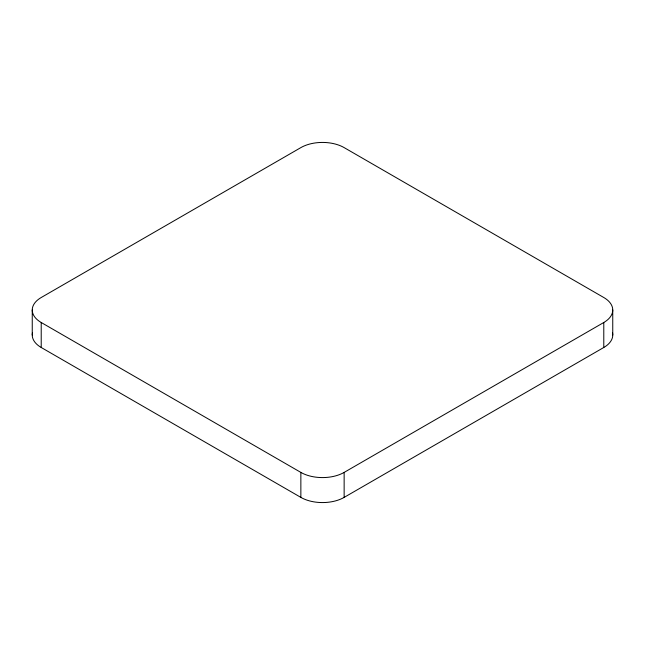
<?xml version="1.0" encoding="UTF-8"?>
<svg xmlns="http://www.w3.org/2000/svg" width="645" height="645" viewBox="0 0 645 645"><rect width="100%" height="100%" fill="white"/><g stroke="black" fill="none" stroke-linecap="round" stroke-linejoin="round"><path stroke-width="0.97" d="M41.215 322.5L300.86 472.406A30.597 17.665 0 0 0 344.14 472.406L603.784 322.5A30.597 17.665 0 0 0 603.784 297.514L344.14 147.608A30.597 17.665 0 0 0 300.86 147.608L41.215 297.514A30.597 17.665 0 0 0 41.215 322.5L41.215 347.486L300.86 497.392A30.597 17.665 0 0 0 344.14 497.392L603.784 347.486A30.597 17.665 0 0 0 612.492 332.683M612.75 310.011L612.75 334.989M603.784 322.5L603.784 347.486M344.14 472.406L344.14 497.392M300.86 472.406L300.86 497.392M32.25 310.011L32.25 334.989M41.215 347.486A30.597 17.665 0 0 1 32.508 332.683"/></g></svg>
